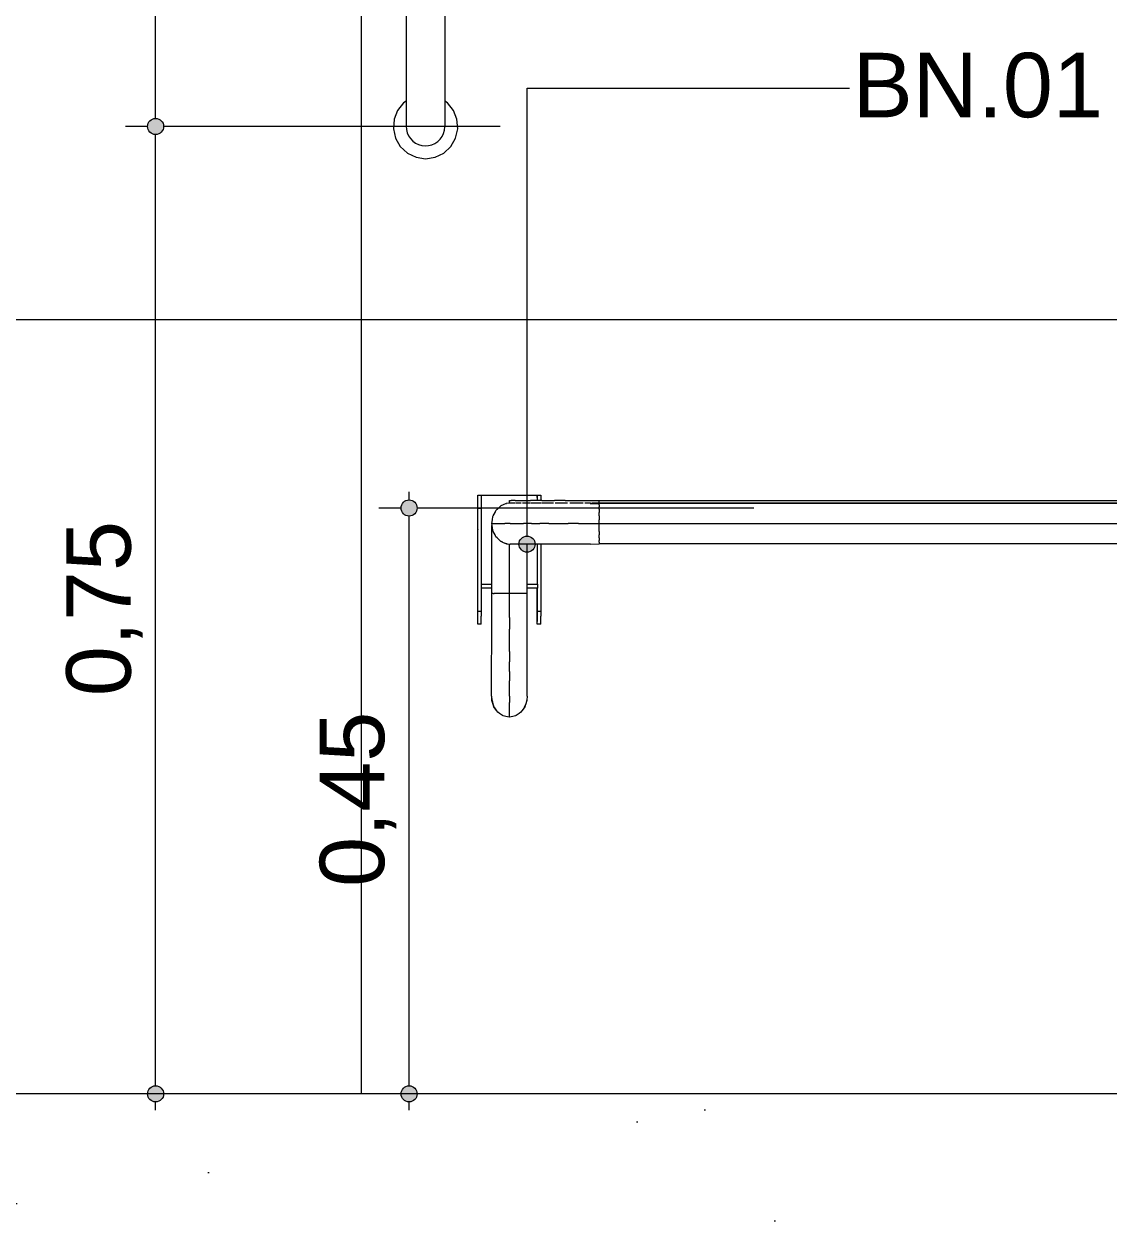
# Model space of a CAD drawing. Header units: metres. Extents: x -1.4 to 64, y -2.2 to 1.7.
# Drawn here: x 55.697 to 56.538, y -2.152 to -1.213 of the extents above; entities that cross this region are included whole.
import ezdxf

# ---------------------------------------------------------------- set-up
doc = ezdxf.new("R2010")
doc.units = ezdxf.units.M
doc.header["$MEASUREMENT"] = 0
doc.layers.add('COTAS CORTE', color=7, linetype='Continuous')
doc.layers.add('NOTAS-LAYOUT.EXEC', color=7, linetype='Continuous')
for name, color, linetype, lineweight, true_color in [('COTAS CORTE_Caneta_No__25', 7, 'Continuous', 13, 0x982312), ('LAJES.EST_Caneta_No__254', 7, 'Continuous', 0, 0xd1c9ad), ('LAJES.EST_Caneta_No__97', 7, 'Continuous', 13, 0x6b6b6b), ('LOUCAS-METAIS.ARQ_Caneta_No__96', 7, 'Continuous', 0, 0xb6b6b6), ('PAREDE CONSTRUIR_Caneta_No__97', 7, 'Continuous', 13, 0x6b6b6b)]:
    doc.layers.add(name, color=color, linetype=linetype, lineweight=lineweight, true_color=true_color)
doc.layers.add('NOTAS-LAYOUT.EXEC_Caneta_No__241', color=7, linetype='Continuous', lineweight=13)
doc.layers.add('NOTAS-LAYOUT.EXEC_Caneta_No__5', color=7, linetype='Continuous', lineweight=20)
doc.styles.add('GENERATED_STYLE_1', font='arial.ttf')
doc.dimstyles.new('GENERATED_STYLE__1', dxfattribs={"dimtxt": 0.05, "dimasz": 0.02375, "dimexe": 0.18, "dimexo": 0.267183, "dimgap": 0, "dimtad": 1, "dimzin": 0, "dimdsep": 46, "dimtxsty": 'GENERATED_STYLE_1', "dimblk": 'ARROWHEAD_11', "dimblk1": 'ARROWHEAD_11', "dimblk2": 'ARROWHEAD_11', "dimcen": 0.09, "dimclrd": 256, "dimclre": 256, "dimclrt": 256, "dimadec": 0, "dimazin": 0, "dimtfac": 1, "dimtdec": 4, "dimtmove": 0, "dimatfit": 3, "dimfxl": 0, "dimtolj": 1, "dimtzin": 0, "dimarcsym": 0})

# ---------------------------------------------------------------- blocks, each defined once
blk = doc.blocks.new('*D165', base_point=(89.65753, -2.04186))
at = {"layer": 'COTAS CORTE_Caneta_No__25', "linetype": 'Continuous', "lineweight": 13, "true_color": 0x982312}
for points in [[(55.98884, -1.58765), (55.98932, -1.59004), (55.99067, -1.59207), (55.9927, -1.59343), (55.99509, -1.5939), (55.99748, -1.59343), (55.99951, -1.59207), (56.00087, -1.59004), (56.00134, -1.58765), (56.00087, -1.58526), (55.99951, -1.58323), (55.99748, -1.58188), (55.99509, -1.5814), (55.9927, -1.58188), (55.99067, -1.58323), (55.98932, -1.58526)], [(55.98884, -2.04186), (55.98932, -2.04425), (55.99067, -2.04627), (55.9927, -2.04763), (55.99509, -2.04811), (55.99748, -2.04763), (55.99951, -2.04627), (56.00087, -2.04425), (56.00134, -2.04186), (56.00087, -2.03946), (55.99951, -2.03744), (55.99748, -2.03608), (55.99509, -2.03561), (55.9927, -2.03608), (55.99067, -2.03744), (55.98932, -2.03946)]]:
    blk.add_hatch(color=24, dxfattribs=at).paths.add_polyline_path(points)
at = {"layer": 'COTAS CORTE_Caneta_No__25', "color": 24, "linetype": 'Continuous', "lineweight": 13, "true_color": 0x982312}
for p, q in [((55.99509, -1.5814), (55.99509, -1.57515)), ((55.98884, -1.58765), (55.97165, -1.58765)), ((55.99509, -2.03561), (55.99509, -1.5939)), ((56.26228, -1.58765), (56.00134, -1.58765)), ((55.98884, -2.04186), (55.72791, -2.04186)), ((56.01853, -2.04186), (56.00134, -2.04186)), ((55.99509, -2.05436), (55.99509, -2.04811))]:
    blk.add_line(p, q, dxfattribs=at)
for centre in [(55.99509, -1.58765), (55.99509, -2.04186)]:
    blk.add_circle(centre, 0.00625, dxfattribs=at)
at = {"layer": 'COTAS CORTE_Caneta_No__25', "color": 24, "lineweight": 13, "true_color": 0x982312, "insert": (55.98509, -1.88148), "char_height": 0.05, "attachment_point": 7, "rotation": 90, "style": 'GENERATED_STYLE_1'}
blk.add_mtext('\\A1;{\\pql;\\fArial|b0|i0|c0|p0;\\W1.000000;0,45}', dxfattribs=at)
blk = doc.blocks.new('ARROWHEAD_11')
at = {"color": 0, "linetype": 'Continuous', "lineweight": 0}
blk.add_line((0, 0), (-1, 0), dxfattribs=at)
at = {"color": 0, "linetype": 'Continuous', "lineweight": 0, "const_width": 0.25, "flags": 128}
blk.add_lwpolyline([(-0.125, 0, 1), (0.125, 0, 1)], format="xyb", close=True, dxfattribs=at)
blk = doc.blocks.new('*D168', base_point=(89.65753, -2.04186))
at = {"layer": 'COTAS CORTE_Caneta_No__25', "linetype": 'Continuous', "lineweight": 13, "true_color": 0x982312}
for points in [[(54.53844, 1.10814), (54.53892, 1.10575), (54.54027, 1.10373), (54.5423, 1.10237), (54.54469, 1.10189), (54.54709, 1.10237), (54.54911, 1.10373), (54.55047, 1.10575), (54.55094, 1.10814), (54.55047, 1.11054), (54.54911, 1.11256), (54.54709, 1.11392), (54.54469, 1.11439), (54.5423, 1.11392), (54.54027, 1.11256), (54.53892, 1.11054)], [(54.53844, -2.04186), (54.53892, -2.04425), (54.54027, -2.04627), (54.5423, -2.04763), (54.54469, -2.04811), (54.54709, -2.04763), (54.54911, -2.04627), (54.55047, -2.04425), (54.55094, -2.04186), (54.55047, -2.03946), (54.54911, -2.03744), (54.54709, -2.03608), (54.54469, -2.03561), (54.5423, -2.03608), (54.54027, -2.03744), (54.53892, -2.03946)]]:
    blk.add_hatch(color=24, dxfattribs=at).paths.add_polyline_path(points)
at = {"layer": 'COTAS CORTE_Caneta_No__25', "color": 24, "linetype": 'Continuous', "lineweight": 13, "true_color": 0x982312}
for p, q in [((54.53844, 1.10814), (54.52126, 1.10814)), ((54.54469, -2.03561), (54.54469, 1.10189)), ((54.81188, 1.10814), (54.55094, 1.10814)), ((54.53844, -2.04186), (54.52126, -2.04186)), ((54.81188, -2.04186), (54.55094, -2.04186)), ((54.54469, -2.05436), (54.54469, -2.04811))]:
    blk.add_line(p, q, dxfattribs=at)
for centre in [(54.54469, 1.10814), (54.54469, -2.04186)]:
    blk.add_circle(centre, 0.00625, dxfattribs=at)
at = {"layer": 'COTAS CORTE_Caneta_No__25', "color": 24, "lineweight": 13, "true_color": 0x982312, "char_height": 0.05, "attachment_point": 7, "rotation": 90, "style": 'GENERATED_STYLE_1'}
for s, insert in [('\\A1;{\\pql;\\fArial|b0|i0|c0|p0;\\W1.000000;0,01}', (54.53469, 0.96843)), ('\\A1;{\\pql;\\fArial|b0|i0|c0|p0;\\W1.000000;3,15}', (54.53469, -0.60032))]:
    blk.add_mtext(s, dxfattribs=dict(at, insert=insert))
blk = doc.blocks.new('*D171', base_point=(89.65753, -2.04186))
at = {"layer": 'COTAS CORTE_Caneta_No__25', "linetype": 'Continuous', "lineweight": 13, "true_color": 0x982312}
for points in [[(55.79227, -1.29186), (55.79274, -1.29425), (55.7941, -1.29627), (55.79612, -1.29763), (55.79852, -1.29811), (55.80091, -1.29763), (55.80294, -1.29627), (55.80429, -1.29425), (55.80477, -1.29186), (55.80429, -1.28946), (55.80294, -1.28744), (55.80091, -1.28608), (55.79852, -1.28561), (55.79612, -1.28608), (55.7941, -1.28744), (55.79274, -1.28946)], [(55.79227, -2.04186), (55.79274, -2.04425), (55.7941, -2.04627), (55.79612, -2.04763), (55.79852, -2.04811), (55.80091, -2.04763), (55.80294, -2.04627), (55.80429, -2.04425), (55.80477, -2.04186), (55.80429, -2.03946), (55.80294, -2.03744), (55.80091, -2.03608), (55.79852, -2.03561), (55.79612, -2.03608), (55.7941, -2.03744), (55.79274, -2.03946)]]:
    blk.add_hatch(color=24, dxfattribs=at).paths.add_polyline_path(points)
at = {"layer": 'COTAS CORTE_Caneta_No__25', "color": 24, "linetype": 'Continuous', "lineweight": 13, "true_color": 0x982312}
for p, q in [((55.79227, -1.29186), (55.77508, -1.29186)), ((56.0657, -1.29186), (55.80477, -1.29186)), ((55.79852, -2.03561), (55.79852, -1.29811)), ((55.79227, -2.04186), (55.77508, -2.04186)), ((56.0657, -2.04186), (55.80477, -2.04186)), ((55.79852, -2.05436), (55.79852, -2.04811))]:
    blk.add_line(p, q, dxfattribs=at)
for centre in [(55.79852, -1.29186), (55.79852, -2.04186)]:
    blk.add_circle(centre, 0.00625, dxfattribs=at)
at = {"layer": 'COTAS CORTE_Caneta_No__25', "color": 24, "lineweight": 13, "true_color": 0x982312, "insert": (55.78852, -1.73359), "char_height": 0.05, "attachment_point": 7, "rotation": 90, "style": 'GENERATED_STYLE_1'}
blk.add_mtext('\\A1;{\\pql;\\fArial|b0|i0|c0|p0;\\W1.000000;0,75}', dxfattribs=at)
blk = doc.blocks.new('*D172', base_point=(89.65753, -2.04186))
at = {"layer": 'COTAS CORTE_Caneta_No__25', "linetype": 'Continuous', "lineweight": 13, "true_color": 0x982312}
for points in [[(55.79227, -0.59186), (55.79274, -0.59425), (55.7941, -0.59627), (55.79612, -0.59763), (55.79852, -0.59811), (55.80091, -0.59763), (55.80294, -0.59627), (55.80429, -0.59425), (55.80477, -0.59186), (55.80429, -0.58946), (55.80294, -0.58744), (55.80091, -0.58608), (55.79852, -0.58561), (55.79612, -0.58608), (55.7941, -0.58744), (55.79274, -0.58946)], [(55.79227, -1.29186), (55.79274, -1.29425), (55.7941, -1.29627), (55.79612, -1.29763), (55.79852, -1.29811), (55.80091, -1.29763), (55.80294, -1.29627), (55.80429, -1.29425), (55.80477, -1.29186), (55.80429, -1.28946), (55.80294, -1.28744), (55.80091, -1.28608), (55.79852, -1.28561), (55.79612, -1.28608), (55.7941, -1.28744), (55.79274, -1.28946)]]:
    blk.add_hatch(color=24, dxfattribs=at).paths.add_polyline_path(points)
at = {"layer": 'COTAS CORTE_Caneta_No__25', "color": 24, "linetype": 'Continuous', "lineweight": 13, "true_color": 0x982312}
for p, q in [((55.79852, -0.58561), (55.79852, -0.57936)), ((55.79227, -0.59186), (55.77508, -0.59186)), ((55.79852, -1.28561), (55.79852, -0.59811)), ((56.0657, -0.59186), (55.80477, -0.59186)), ((55.79227, -1.29186), (55.77508, -1.29186)), ((56.0657, -1.29186), (55.80477, -1.29186))]:
    blk.add_line(p, q, dxfattribs=at)
for centre in [(55.79852, -0.59186), (55.79852, -1.29186)]:
    blk.add_circle(centre, 0.00625, dxfattribs=at)
at = {"layer": 'COTAS CORTE_Caneta_No__25', "color": 24, "lineweight": 13, "true_color": 0x982312, "insert": (55.78852, -1.00859), "char_height": 0.05, "attachment_point": 7, "rotation": 90, "style": 'GENERATED_STYLE_1'}
blk.add_mtext('\\A1;{\\pql;\\fArial|b0|i0|c0|p0;\\W1.000000;0,70}', dxfattribs=at)
blk = doc.blocks.new('Label_19_18', base_point=(56.08654, -1.61566))
at = {"layer": 'NOTAS-LAYOUT.EXEC', "linetype": 'Continuous', "lineweight": 0, "true_color": 0x000000}
blk.add_hatch(color=18, dxfattribs=at).paths.add_polyline_path([(56.08029, -1.61566), (56.08076, -1.61805), (56.08212, -1.62007), (56.08415, -1.62143), (56.08654, -1.62191), (56.08893, -1.62143), (56.09096, -1.62007), (56.09231, -1.61805), (56.09279, -1.61566), (56.09231, -1.61326), (56.09096, -1.61124), (56.08893, -1.60988), (56.08654, -1.60941), (56.08415, -1.60988), (56.08212, -1.61124), (56.08076, -1.61326)])
at = {"layer": 'NOTAS-LAYOUT.EXEC_Caneta_No__241', "color": 7, "linetype": 'Continuous', "lineweight": 13}
for p, q in [((56.08654, -1.60941), (56.08654, -1.2621)), ((56.08654, -1.2621), (56.33654, -1.2621))]:
    blk.add_line(p, q, dxfattribs=at)
at = {"layer": 'NOTAS-LAYOUT.EXEC_Caneta_No__5', "color": 7, "linetype": 'Continuous', "lineweight": 20}
blk.add_circle((56.08654, -1.61566), 0.00625, dxfattribs=at)
at = {"layer": 'NOTAS-LAYOUT.EXEC_Caneta_No__241', "color": 7, "lineweight": 13, "insert": (56.33904, -1.23475), "char_height": 0.05, "attachment_point": 1, "style": 'GENERATED_STYLE_1'}
blk.add_mtext('\\A1;{\\pql;\\pt0,241;\\fArial|b0|i0|c0|p0;\\W1.000000;BN.01\\fArial|b0|i0|c0|p0;\\W1.000000;\\A1{\\H.66x;\\S^  ;}\\fArial|b0|i0|c0|p0;\\W1.000000;\\fArial|b0|i0|c0|p0;\\W1.000000;\\A1{\\H.66x;\\S^  ;}\\fArial|b0|i0|c0|p0;\\W1.000000;\\fArial|b0|i0|c0|p0;\\W1.000000;\\fArial|b0|i0|c0|p0;\\W1.000000;\\fArial|b0|i0|c0|p0;\\W1.000000;\\fArial|b0|i0|c0|p0;\\W1.000000;\\fArial|b0|i0|c0|p0;\\W1.000000;\\fArial|b0|i0|c0|p0;\\W1.000000;\\A1{\\H.66x;\\S^  ;}\\fArial|b0|i0|c0|p0;\\W1.000000;\\fArial|b0|i0|c0|p0;\\W1.000000;\\A1{\\H.66x;\\S^  ;}\\fArial|b0|i0|c0|p0;\\W1.000000;\\fArial|b0|i0|c0|p0;\\W1.000000;\\fArial|b0|i0|c0|p0;\\W1.000000;\\fArial|b0|i0|c0|p0;\\W1.000000;\\fArial|b0|i0|c0|p0;\\W1.000000;\\fArial|b0|i0|c0|p0;\\W1.000000;\\fArial|b0|i0|c0|p0;\\W1.000000;\\A1{\\H.66x;\\S^  ;}\\fArial|b0|i0|c0|p0;\\W1.000000;\\fArial|b0|i0|c0|p0;\\W1.000000;\\A1{\\H.66x;\\S^  ;}\\fArial|b0|i0|c0|p0;\\W1.000000;\\fArial|b0|i0|c0|p0;\\W1.000000;\\fArial|b0|i0|c0|p0;\\W1.000000;\\fArial|b0|i0|c0|p0;\\W1.000000;\\fArial|b0|i0|c0|p0;\\W1.000000;\\fArial|b0|i0|c0|p0;\\W1.000000;\\fArial|b0|i0|c0|p0;\\W1.000000;\\A1{\\H.66x;\\S^  ;}\\fArial|b0|i0|c0|p0;\\W1.000000;\\fArial|b0|i0|c0|p0;\\W1.000000;\\A1{\\H.66x;\\S^  ;}\\fArial|b0|i0|c0|p0;\\W1.000000;\\fArial|b0|i0|c0|p0;\\W1.000000;\\fArial|b0|i0|c0|p0;\\W1.000000;\\fArial|b0|i0|c0|p0;\\W1.000000;\\fArial|b0|i0|c0|p0;\\W1.000000;\\fArial|b0|i0|c0|p0;\\W1.000000;\\fArial|b0|i0|c0|p0;\\W1.000000;\\A1{\\H.66x;\\S^  ;}\\fArial|b0|i0|c0|p0;\\W1.000000;\\fArial|b0|i0|c0|p0;\\W1.000000;\\A1{\\H.66x;\\S^  ;}\\fArial|b0|i0|c0|p0;\\W1.000000;\\fArial|b0|i0|c0|p0;\\W1.000000;\\fArial|b0|i0|c0|p0;\\W1.000000;\\fArial|b0|i0|c0|p0;\\W1.000000;\\fArial|b0|i0|c0|p0;\\W1.000000;\\fArial|b0|i0|c0|p0;\\W1.000000;\\fArial|b0|i0|c0|p0;\\W1.000000;\\A1{\\H.66x;\\S^  ;}\\fArial|b0|i0|c0|p0;\\W1.000000;}', dxfattribs=at)

msp = doc.modelspace()

# ---------------------------------------------------------------- hatches: boundary and pattern name
at = {"layer": 'LAJES.EST_Caneta_No__254', "linetype": 'Continuous', "lineweight": 0, "true_color": 0xd1c9ad}
h = msp.add_hatch(dxfattribs=at)
h.set_pattern_fill('Haie_OD_0012', color=9, style=0, pattern_type=2)
h.set_pattern_definition([(45, (89.65753, -1.54186), (-0.159099, 0.159099), [0, -0.15, 0, -0.225]), (110, (90.15753, -1.54186), (0.2114308, 0.0769545), [0, -0.11, 0, -0.19])])
h.paths.add_polyline_path([(54.75783, -2.04186), (54.75783, -2.05186), (56.85783, -2.05186), (56.85783, -2.04186)])
at = {"layer": 'LAJES.EST_Caneta_No__97', "linetype": 'Continuous', "lineweight": 13, "true_color": 0x6b6b6b}
h = msp.add_hatch(dxfattribs=at)
h.set_pattern_fill('AR_CONC_0012', color=251, style=0, pattern_type=2)
h.set_pattern_definition([(50, (89.65753, -2.04186), (-0.546554, 0.047817), [0.05715, -0.62865]), (355, (89.6575, -2.04186), (-0.10573, 0.5731705), [0.04572, -0.502922]), (100.4514, (89.70307, -2.04584), (0.440824, 0.525353), [0.04857, -0.534271]), (46.1842, (89.6575, -1.88946), (-0.813237, 0.126127), [0.085725, -0.942975]), (96.6356, (89.7253, -1.9), (0.712212, 0.742278), [0.072855, -0.801407]), (351.1842, (89.6575, -1.88946), (0.712212, 0.742278), [0.06858, -0.75438]), (21, (89.73373, -1.92756), (-0.454843, 0.3067956), [0.05715, -0.62865]), (326, (89.7337, -1.92756), (0.185406, 0.552564), [0.04572, -0.50292]), (71.4514, (89.77163, -1.9531), (0.640249, 0.245768), [0.04857, -0.53427]), (37.5, (89.65753, -2.04186), (0.0092658, 0.2536651), [0, -0.496824, 0, -0.51054, 0, -0.504825]), (7.5, (89.65753, -2.04186), (0.200459, 0.3005417), [0, -0.291084, 0, -0.485394, 0, -0.192405]), (327.5, (89.4876, -2.04186), (-0.4067718, 0.0171862), [0, -0.1905, 0, -0.59436, 0, -0.78867]), (317.5, (89.4114, -2.04186), (0.4443875, 0.0762795), [0, -0.24765, 0, -0.394716, 0, -0.56007])])
h.paths.add_polyline_path([(54.75783, -2.15186), (56.85783, -2.15186), (56.85783, -2.05186), (54.75783, -2.05186)])
at = {"layer": 'PAREDE CONSTRUIR_Caneta_No__97', "linetype": 'Continuous', "lineweight": 13, "true_color": 0x6b6b6b}
h = msp.add_hatch(dxfattribs=at)
h.set_pattern_fill('Ceramica_60_x_60_0012', color=251, style=0, pattern_type=2)
h.set_pattern_definition([(0, (54.75783, -2.04186), (0, 0.6), []), (90, (54.75783, -2.04186), (-0.6, 0), [])])
h.paths.add_polyline_path([(54.75783, -2.04186), (56.85783, -2.04186), (56.85783, -1.31679), (56.85283, -1.31679), (56.85283, -1.31513), (56.85283, -1.3114), (56.85283, -1.30685), (56.78759, -1.30685), (56.78499, -1.30658), (56.78248, -1.30586), (56.78013, -1.30471), (56.77802, -1.30318), (56.7762, -1.3013), (56.77474, -1.29913), (56.77367, -1.29674), (56.77304, -1.2942), (56.77286, -1.29159), (56.77313, -1.28899), (56.77385, -1.28648), (56.775, -1.28413), (56.77654, -1.28201), (56.77842, -1.2802), (56.78058, -1.27874), (56.78297, -1.27767), (56.78551, -1.27704), (56.78812, -1.27686), (56.85283, -1.27686), (56.85283, -1.27231), (56.85283, -1.26858), (56.85283, -1.26693), (56.85783, -1.26693), (56.85783, -0.97586), (56.83183, -0.97586), (56.83183, -0.95744), (56.81783, -0.95744), (56.81783, -0.95586), (56.80983, -0.95586), (56.80983, -0.97586), (56.79583, -0.97586), (56.79583, -0.98086), (56.79433, -0.98086), (56.79433, -1.18686), (56.79346, -1.19011), (56.79108, -1.1925), (56.78783, -1.19337), (56.78458, -1.1925), (56.7822, -1.19011), (56.78133, -1.18686), (56.78133, -0.98086), (56.77983, -0.98086), (56.77983, -0.97586), (56.76983, -0.97586), (56.76983, -0.97486), (56.75483, -0.97486), (56.75483, -0.97336), (56.75283, -0.97336), (56.75283, -0.97456), (56.72983, -0.97456), (56.72983, -1.0317), (56.71283, -1.0317), (56.71283, -0.92577), (56.74609, -0.92577), (56.74625, -0.92636), (56.75483, -0.92636), (56.75483, -0.92486), (56.76983, -0.92486), (56.76983, -0.92386), (56.78083, -0.92386), (56.78083, -0.91786), (56.77883, -0.91786), (56.77883, -0.89986), (56.78374, -0.89986), (56.78483, -0.87974), (56.78483, -0.38444), (56.78024, -0.37986), (56.77783, -0.37086), (56.78024, -0.36186), (56.78162, -0.36048), (56.77968, -0.35632), (56.77741, -0.35738), (56.73463, -0.27167), (56.71566, -0.23937), (56.71557, -0.23923), (56.71431, -0.24011), (56.71144, -0.23602), (56.70898, -0.23774), (56.65736, -0.16402), (56.65982, -0.1623), (56.65695, -0.1582), (56.67907, -0.14271), (56.67921, -0.14274), (56.69545, -0.15565), (56.72987, -0.2048), (56.73645, -0.22449), (56.73642, -0.22463), (56.73554, -0.22525), (56.73677, -0.22742), (56.75536, -0.26147), (56.78483, -0.32226), (56.78483, 0.07614), (56.40583, 0.07614), (56.40583, 0.07514), (56.44483, 0.07514), (56.44483, 0.07214), (56.51483, 0.07214), (56.51483, 0.06014), (56.50483, 0.06014), (56.50483, 0.05814), (56.28483, 0.05814), (56.28483, 0.06014), (56.27483, 0.06014), (56.27483, 0.07214), (56.34483, 0.07214), (56.34483, 0.07514), (56.38383, 0.07514), (56.38383, 0.07614), (56.37283, 0.07614), (56.37283, 0.10014), (56.84983, 0.10014), (56.84983, 0.11814), (56.84783, 0.11814), (56.84783, 0.99814), (56.85783, 0.99814), (56.85783, 1.10814), (54.75783, 1.10814), (54.75783, -0.71713), (54.76283, -0.71713), (54.76283, -0.72686), (54.76868, -0.72686), (54.78454, -0.72865), (54.80041, -0.7342), (54.81465, -0.74315), (54.82654, -0.75504), (54.83549, -0.76927), (54.84104, -0.78515), (54.84283, -0.80101), (54.84283, -1.0827), (54.84104, -1.09856), (54.83549, -1.11444), (54.82654, -1.12867), (54.81465, -1.14056), (54.80041, -1.14951), (54.78454, -1.15507), (54.76868, -1.15685), (54.76283, -1.15685), (54.76283, -1.16686), (54.75783, -1.16686)])
h.paths.add_polyline_path([(54.82769, -1.29185), (54.82768, -1.28888), (54.82874, -1.28263), (54.83088, -1.27667), (54.83401, -1.27117), (54.83806, -1.26629), (54.84289, -1.2622), (54.84562, -1.2606), (54.84709, -1.25974), (54.84968, -1.25754), (54.85184, -1.25493), (54.85325, -1.25239), (54.85712, -1.2445), (54.85728, -1.24376), (54.85761, -1.24196), (54.85769, -1.24188), (54.85769, -1.24184), (55.03767, -1.24184), (55.03767, -1.12186), (55.07767, -1.12186), (55.07767, -1.24184), (55.25769, -1.24184), (55.2577, -1.24188), (55.25777, -1.24196), (55.25811, -1.24376), (55.25827, -1.2445), (55.26214, -1.25239), (55.26355, -1.25493), (55.26571, -1.25754), (55.2683, -1.25974), (55.26977, -1.2606), (55.2725, -1.2622), (55.27733, -1.26629), (55.28138, -1.27117), (55.28451, -1.27667), (55.28665, -1.28263), (55.28771, -1.28888), (55.2877, -1.29185), (55.28767, -1.29186), (55.27772, -1.29186), (55.27772, -1.29843), (55.27543, -1.31138), (55.27093, -1.32375), (55.26435, -1.33514), (55.25589, -1.34522), (55.24581, -1.35368), (55.24105, -1.35642), (55.22753, -1.36449), (55.19809, -1.37569), (55.16715, -1.38161), (55.1488, -1.38186), (55.07869, -1.38186), (55.07869, -1.40186), (55.03669, -1.40186), (55.03669, -1.38186), (54.96659, -1.38186), (54.94824, -1.38161), (54.9173, -1.37569), (54.88786, -1.36449), (54.87434, -1.35642), (54.86958, -1.35368), (54.8595, -1.34522), (54.85104, -1.33514), (54.84446, -1.32375), (54.83996, -1.31138), (54.83767, -1.29843), (54.83767, -1.29186), (54.82772, -1.29185)], flags=0)
h.paths.add_polyline_path([(55.3329, -0.74372), (55.33346, -0.73629), (55.33618, -0.72936), (55.34083, -0.72353), (55.34699, -0.71933), (55.35411, -0.71713), (55.36156, -0.71713), (55.36868, -0.71933), (55.37484, -0.72353), (55.37948, -0.72936), (55.38221, -0.73629), (55.38276, -0.74372), (55.3811, -0.75099), (55.37738, -0.75744), (55.37283, -0.76166), (55.37283, -1.12216), (55.37484, -1.12353), (55.37948, -1.12936), (55.38221, -1.13629), (55.38276, -1.14372), (55.3811, -1.15099), (55.37738, -1.15744), (55.37192, -1.16251), (55.3652, -1.16574), (55.35783, -1.16686), (55.35046, -1.16574), (55.34375, -1.16251), (55.33829, -1.15744), (55.33456, -1.15099), (55.3329, -1.14372), (55.33346, -1.13629), (55.33618, -1.12936), (55.34083, -1.12353), (55.34283, -1.12216), (55.34283, -0.76166), (55.33829, -0.75744), (55.33456, -0.75099)], flags=0)
h.paths.add_polyline_path([(55.98456, -1.30099), (55.9829, -1.29372), (55.98346, -1.28629), (55.98618, -1.27936), (55.99083, -1.27353), (55.99283, -1.27216), (55.99283, -0.61166), (55.98829, -0.60744), (55.98456, -0.60099), (55.9829, -0.59372), (55.98346, -0.58629), (55.98618, -0.57936), (55.99083, -0.57353), (55.99699, -0.56933), (56.00411, -0.56713), (56.01156, -0.56713), (56.01868, -0.56933), (56.02484, -0.57353), (56.02948, -0.57936), (56.03221, -0.58629), (56.03276, -0.59372), (56.0311, -0.60099), (56.02738, -0.60744), (56.02283, -0.61166), (56.02283, -1.27216), (56.02484, -1.27353), (56.02948, -1.27936), (56.03221, -1.28629), (56.03276, -1.29372), (56.0311, -1.30099), (56.02738, -1.30744), (56.02192, -1.31251), (56.0152, -1.31574), (56.00783, -1.31686), (56.00046, -1.31574), (55.99375, -1.31251), (55.98829, -1.30744)], flags=0)
h.paths.add_polyline_path([(56.05109, -1.67776), (56.04845, -1.67776), (56.04845, -1.57776), (56.09713, -1.57776), (56.09713, -1.57852), (56.09713, -1.58068), (56.09713, -1.58186), (56.69982, -1.58186), (56.69982, -1.57776), (56.74849, -1.57776), (56.74849, -1.57852), (56.7485, -1.58068), (56.7485, -1.58393), (56.7485, -1.58776), (56.7485, -1.66776), (56.7485, -1.67158), (56.7485, -1.67483), (56.74849, -1.67699), (56.74849, -1.67776), (56.74585, -1.67776), (56.74585, -1.64976), (56.7379, -1.64976), (56.7379, -1.65386), (56.73811, -1.6617), (56.73811, -1.66946), (56.73811, -1.68447), (56.7381, -1.6983), (56.7381, -1.70461), (56.73809, -1.71154), (56.73809, -1.7157), (56.73808, -1.72037), (56.73808, -1.72441), (56.73807, -1.72777), (56.73807, -1.73041), (56.73806, -1.73232), (56.73806, -1.73347), (56.73784, -1.73598), (56.73784, -1.73662), (56.73744, -1.73788), (56.73701, -1.73953), (56.73674, -1.74009), (56.7362, -1.74181), (56.73312, -1.74604), (56.72897, -1.7488), (56.72424, -1.74976), (56.72414, -1.74976), (56.71941, -1.7488), (56.71526, -1.74604), (56.71218, -1.74181), (56.71054, -1.73662), (56.71054, -1.73498), (56.71044, -1.73347), (56.71044, -1.73232), (56.71045, -1.73041), (56.71046, -1.72777), (56.71046, -1.72441), (56.71047, -1.72037), (56.71047, -1.7157), (56.71047, -1.71042), (56.71048, -1.70461), (56.71048, -1.6983), (56.71049, -1.68447), (56.71049, -1.66946), (56.71049, -1.6617), (56.7107, -1.65386), (56.7107, -1.64976), (56.70247, -1.64976), (56.70247, -1.67158), (56.70247, -1.67483), (56.70246, -1.67699), (56.70246, -1.67776), (56.69982, -1.67776), (56.69982, -1.61566), (56.6618, -1.61566), (56.65499, -1.61541), (56.14258, -1.61541), (56.13577, -1.61566), (56.09713, -1.61566), (56.09713, -1.66776), (56.09713, -1.67158), (56.09713, -1.67483), (56.09713, -1.67699), (56.09713, -1.67776), (56.09448, -1.67776), (56.09448, -1.64976), (56.08654, -1.64976), (56.08654, -1.65386), (56.08675, -1.6617), (56.08674, -1.66946), (56.08674, -1.68447), (56.08674, -1.6983), (56.08673, -1.70461), (56.08672, -1.7157), (56.08672, -1.72037), (56.08671, -1.72441), (56.08671, -1.72777), (56.0867, -1.73041), (56.0867, -1.73232), (56.08669, -1.73347), (56.08648, -1.73598), (56.08648, -1.73662), (56.08608, -1.73788), (56.08564, -1.73953), (56.08538, -1.74009), (56.08484, -1.74181), (56.08175, -1.74604), (56.0776, -1.7488), (56.07288, -1.74976), (56.07277, -1.74976), (56.06805, -1.7488), (56.0639, -1.74604), (56.06081, -1.74181), (56.05917, -1.73662), (56.05917, -1.73498), (56.05907, -1.73347), (56.05908, -1.73232), (56.05909, -1.73041), (56.05909, -1.72777), (56.0591, -1.72441), (56.0591, -1.72037), (56.05911, -1.7157), (56.05911, -1.71042), (56.05911, -1.70461), (56.05912, -1.6983), (56.05912, -1.68447), (56.05913, -1.66946), (56.05913, -1.6617), (56.05934, -1.65386), (56.05934, -1.64976), (56.0511, -1.64976), (56.0511, -1.66776), (56.0511, -1.67158), (56.0511, -1.67483), (56.0511, -1.67699)], flags=0)
h = msp.add_hatch(dxfattribs=at)
h.set_pattern_fill('Ceramica_60_x_60_0012', color=251, style=0, pattern_type=2)
h.set_pattern_definition([(0, (54.75783, -2.04186), (0, 0.6), []), (90, (54.75783, -2.04186), (-0.6, 0), [])])
h.paths.add_polyline_path([(56.66064, -1.5839), (56.13693, -1.5839), (56.14258, -1.5841), (56.65499, -1.5841)])

# ---------------------------------------------------------------- linework, layer by layer
at = {"layer": 'LOUCAS-METAIS.ARQ_Caneta_No__96', "color": 253, "linetype": 'Continuous', "lineweight": 0, "true_color": 0xb6b6b6}
for p, q in [((55.99283, -0.65187), (55.99283, -1.23184)), ((56.02283, -0.65184), (56.02283, -1.23187)), ((55.99283, -1.23184), (55.99283, -1.24515)), ((56.02283, -1.23187), (56.02283, -1.24527)), ((55.99283, -1.24515), (55.99283, -1.25777)), ((56.02283, -1.24527), (56.02283, -1.258)), ((55.99283, -1.25777), (55.99283, -1.2691)), ((56.02283, -1.258), (56.02283, -1.26943)), ((55.99083, -1.27353), (55.98618, -1.27936)), ((55.99283, -1.27216), (55.99083, -1.27353)), ((55.99283, -1.2691), (55.99283, -1.27856)), ((56.02283, -1.26943), (56.02283, -1.27897)), ((56.02484, -1.27353), (56.02283, -1.27216)), ((56.02948, -1.27936), (56.02484, -1.27353)), ((55.98346, -1.28629), (55.9829, -1.29372)), ((55.98618, -1.27936), (55.98346, -1.28629)), ((55.99283, -1.27856), (55.99283, -1.28568)), ((55.99283, -1.28568), (55.99283, -1.29009)), ((56.02283, -1.27897), (56.02283, -1.28615)), ((56.02283, -1.28615), (56.02283, -1.29061)), ((56.03221, -1.28629), (56.02948, -1.27936)), ((56.03276, -1.29372), (56.03221, -1.28629)), ((55.9829, -1.29372), (55.98456, -1.30099)), ((55.99283, -1.29009), (55.99283, -1.29159)), ((55.99283, -1.29159), (55.99302, -1.2942)), ((55.99302, -1.2942), (55.99365, -1.29674)), ((56.02184, -1.29723), (56.02256, -1.29472)), ((56.02256, -1.29472), (56.02283, -1.29212)), ((56.02283, -1.29061), (56.02283, -1.29212)), ((56.0311, -1.30099), (56.03276, -1.29372)), ((55.98456, -1.30099), (55.98829, -1.30744)), ((55.99365, -1.29674), (55.99471, -1.29913)), ((55.99471, -1.29913), (55.99618, -1.3013)), ((55.99618, -1.3013), (55.99799, -1.30318)), ((55.99799, -1.30318), (56.00011, -1.30471)), ((56.00011, -1.30471), (56.00246, -1.30586)), ((56.01272, -1.30604), (56.0151, -1.30497)), ((56.0151, -1.30497), (56.01727, -1.30351)), ((56.01727, -1.30351), (56.01915, -1.3017)), ((56.01915, -1.3017), (56.02069, -1.29958)), ((56.02069, -1.29958), (56.02184, -1.29723)), ((56.02738, -1.30744), (56.0311, -1.30099)), ((55.98829, -1.30744), (55.99375, -1.31251)), ((55.99375, -1.31251), (56.00046, -1.31574)), ((56.00246, -1.30586), (56.00497, -1.30658)), ((56.00497, -1.30658), (56.00757, -1.30685)), ((56.00757, -1.30685), (56.01018, -1.30667)), ((56.01018, -1.30667), (56.01272, -1.30604)), ((56.0152, -1.31574), (56.02192, -1.31251)), ((56.02192, -1.31251), (56.02738, -1.30744)), ((56.00046, -1.31574), (56.00783, -1.31686)), ((56.00783, -1.31686), (56.0152, -1.31574)), ((56.04845, -1.57776), (56.04849, -1.57776)), ((56.04845, -1.5922), (56.04845, -1.57776)), ((56.04849, -1.57852), (56.04849, -1.57776)), ((56.04849, -1.57776), (56.0511, -1.57776)), ((56.0511, -1.57776), (56.0511, -1.57852)), ((56.0511, -1.57776), (56.09449, -1.57776)), ((56.09449, -1.57776), (56.09449, -1.58186)), ((56.09449, -1.57776), (56.09452, -1.57776)), ((56.09452, -1.57776), (56.09713, -1.57776)), ((56.09452, -1.57852), (56.09452, -1.57776)), ((56.09713, -1.57776), (56.09713, -1.57852)), ((56.0485, -1.58068), (56.04849, -1.57852)), ((56.0485, -1.58393), (56.0485, -1.58068)), ((56.0485, -1.58776), (56.0485, -1.58393)), ((56.0511, -1.57852), (56.0511, -1.58068)), ((56.0511, -1.58068), (56.0511, -1.58393)), ((56.0511, -1.58393), (56.0511, -1.58776)), ((56.06338, -1.58865), (56.06545, -1.58665)), ((56.06545, -1.58665), (56.06614, -1.58599)), ((56.06812, -1.58507), (56.06614, -1.58599)), ((56.07036, -1.58421), (56.06812, -1.58507)), ((56.07036, -1.58421), (56.07064, -1.5841)), ((56.07064, -1.5841), (56.07038, -1.5841)), ((56.07338, -1.58386), (56.07064, -1.5841)), ((56.07282, -1.5839), (56.07282, -1.58186)), ((56.07304, -1.58186), (56.07282, -1.58186)), ((56.07282, -1.5839), (56.07292, -1.5839)), ((56.07304, -1.58389), (56.07304, -1.58186)), ((56.07304, -1.58186), (56.07364, -1.58186)), ((56.07402, -1.58386), (56.07338, -1.58386)), ((56.07364, -1.58186), (56.07411, -1.58186)), ((56.07725, -1.58186), (56.07411, -1.58186)), ((56.07439, -1.58386), (56.07424, -1.58386)), ((56.07605, -1.58386), (56.07439, -1.58386)), ((56.07699, -1.58386), (56.07605, -1.58386)), ((56.07725, -1.58186), (56.07853, -1.58186)), ((56.07835, -1.58386), (56.07763, -1.58386)), ((56.08127, -1.58386), (56.07835, -1.58386)), ((56.07853, -1.58186), (56.08142, -1.58186)), ((56.08208, -1.58386), (56.08127, -1.58386)), ((56.08142, -1.58186), (56.08238, -1.58186)), ((56.08238, -1.58186), (56.08499, -1.58186)), ((56.08478, -1.58386), (56.08298, -1.58386)), ((56.08885, -1.58386), (56.08478, -1.58386)), ((56.08499, -1.58186), (56.0889, -1.58186)), ((56.08918, -1.58386), (56.08885, -1.58386)), ((56.0889, -1.58186), (56.08934, -1.58186)), ((56.09791, -1.58186), (56.08934, -1.58186)), ((56.09343, -1.58386), (56.08981, -1.58386)), ((56.09743, -1.58386), (56.09343, -1.58386)), ((56.09453, -1.58068), (56.09452, -1.57852)), ((56.09453, -1.58186), (56.09453, -1.58068)), ((56.09713, -1.57852), (56.09713, -1.58068)), ((56.09713, -1.58068), (56.09713, -1.58186)), ((56.09791, -1.58186), (56.09853, -1.58186)), ((56.09849, -1.58386), (56.09812, -1.58386)), ((56.10397, -1.58386), (56.09849, -1.58386)), ((56.09853, -1.58186), (56.10411, -1.58186)), ((56.10697, -1.58386), (56.10397, -1.58386)), ((56.10411, -1.58186), (56.10783, -1.58186)), ((56.11607, -1.58186), (56.10783, -1.58186)), ((56.10982, -1.58386), (56.10848, -1.58386)), ((56.11599, -1.58386), (56.10982, -1.58386)), ((56.118, -1.58386), (56.11599, -1.58386)), ((56.11607, -1.58186), (56.11881, -1.58186)), ((56.11881, -1.58186), (56.12247, -1.58186)), ((56.12241, -1.58386), (56.11979, -1.58386)), ((56.12902, -1.58386), (56.12241, -1.58386)), ((56.12247, -1.58186), (56.12905, -1.58186)), ((56.13003, -1.58386), (56.12902, -1.58386)), ((56.12905, -1.58186), (56.13051, -1.58186)), ((56.13051, -1.58186), (56.13579, -1.58186)), ((56.13577, -1.58386), (56.13148, -1.58386)), ((56.13551, -1.58416), (56.14258, -1.5841)), ((56.14258, -1.5841), (56.13577, -1.58386)), ((56.13579, -1.58186), (56.14258, -1.58186)), ((56.14258, -1.5839), (56.13693, -1.5839)), ((56.14258, -1.5839), (56.14258, -1.58186)), ((56.14258, -1.58186), (56.65499, -1.58186)), ((56.65499, -1.5839), (56.14258, -1.5839)), ((56.14258, -1.5841), (56.14258, -1.58421)), ((56.65499, -1.5841), (56.14258, -1.5841)), ((56.14258, -1.58528), (56.14258, -1.58421)), ((56.14258, -1.58528), (56.14259, -1.58599)), ((56.14259, -1.58599), (56.14259, -1.58665)), ((56.14259, -1.58865), (56.14259, -1.58665)), ((56.04845, -1.67776), (56.04845, -1.5962)), ((56.04849, -1.5922), (56.04846, -1.5922)), ((56.04846, -1.59278), (56.04846, -1.5922)), ((56.04846, -1.5942), (56.04846, -1.59278)), ((56.04846, -1.59561), (56.04846, -1.5942)), ((56.04846, -1.5962), (56.04846, -1.59561)), ((56.04846, -1.5962), (56.04849, -1.5962)), ((56.04849, -1.59327), (56.04849, -1.5922)), ((56.04849, -1.5962), (56.04849, -1.59327)), ((56.0485, -1.6002), (56.04849, -1.5962)), ((56.0485, -1.66776), (56.0485, -1.58776)), ((56.0485, -1.58776), (56.0511, -1.58776)), ((56.0511, -1.58776), (56.0511, -1.64676)), ((56.05923, -1.59976), (56.0597, -1.5967)), ((56.0597, -1.5967), (56.06007, -1.59432)), ((56.06007, -1.59432), (56.06037, -1.59372)), ((56.06037, -1.59372), (56.06172, -1.59103)), ((56.06172, -1.59103), (56.06246, -1.58953)), ((56.06246, -1.58953), (56.06338, -1.58865)), ((56.14259, -1.58865), (56.14259, -1.58953)), ((56.14259, -1.58953), (56.14259, -1.59103)), ((56.14259, -1.59372), (56.14259, -1.59103)), ((56.14259, -1.59372), (56.14259, -1.59432)), ((56.14259, -1.59432), (56.14259, -1.5967)), ((56.14259, -1.59976), (56.14259, -1.5967)), ((56.04848, -1.60566), (56.04848, -1.60558)), ((56.04849, -1.6042), (56.0485, -1.6002)), ((56.04849, -1.6042), (56.04849, -1.60458)), ((56.04849, -1.60712), (56.04849, -1.6042)), ((56.05896, -1.59976), (56.05923, -1.59976)), ((56.0597, -1.60281), (56.05923, -1.59976)), ((56.05923, -1.59976), (56.05988, -1.59976)), ((56.05934, -1.65386), (56.05934, -1.60113)), ((56.06007, -1.60519), (56.0597, -1.60281)), ((56.05988, -1.59976), (56.06027, -1.59976)), ((56.06037, -1.60579), (56.06007, -1.60519)), ((56.06027, -1.59976), (56.06104, -1.59976)), ((56.06172, -1.60848), (56.06037, -1.60579)), ((56.06104, -1.59976), (56.06295, -1.59976)), ((56.06295, -1.59976), (56.06333, -1.59976)), ((56.06333, -1.59976), (56.06584, -1.59976)), ((56.06584, -1.59976), (56.06834, -1.59976)), ((56.06834, -1.59976), (56.0692, -1.59976)), ((56.07347, -1.59976), (56.0692, -1.59976)), ((56.07347, -1.59976), (56.07518, -1.59976)), ((56.07518, -1.59976), (56.07837, -1.59976)), ((56.07837, -1.59976), (56.08368, -1.59976)), ((56.08989, -1.59976), (56.08368, -1.59976)), ((56.08989, -1.59976), (56.09362, -1.59976)), ((56.09362, -1.59976), (56.09641, -1.59976)), ((56.10338, -1.59976), (56.09641, -1.59976)), ((56.10338, -1.59976), (56.10477, -1.59976)), ((56.10477, -1.59976), (56.11081, -1.59976)), ((56.11081, -1.59976), (56.11685, -1.59976)), ((56.11685, -1.59976), (56.11844, -1.59976)), ((56.12638, -1.59976), (56.11844, -1.59976)), ((56.12638, -1.59976), (56.12956, -1.59976)), ((56.12956, -1.59976), (56.13445, -1.59976)), ((56.13445, -1.59976), (56.14259, -1.59976)), ((56.14259, -1.60281), (56.14259, -1.59976)), ((56.14259, -1.59976), (56.655, -1.59976)), ((56.14259, -1.60519), (56.14259, -1.60281)), ((56.14259, -1.60579), (56.14259, -1.60519)), ((56.14259, -1.60579), (56.14259, -1.60848)), ((56.04849, -1.6082), (56.04849, -1.60712)), ((56.06246, -1.60998), (56.06172, -1.60848)), ((56.06338, -1.61086), (56.06246, -1.60998)), ((56.06545, -1.61286), (56.06338, -1.61086)), ((56.06614, -1.61353), (56.06545, -1.61286)), ((56.06575, -1.61298), (56.06812, -1.61444)), ((56.06769, -1.61417), (56.06614, -1.61353)), ((56.06812, -1.61444), (56.0707, -1.61535)), ((56.07036, -1.6153), (56.06941, -1.6149)), ((56.07064, -1.61541), (56.07036, -1.6153)), ((56.07064, -1.61541), (56.07055, -1.61541)), ((56.07126, -1.61541), (56.07064, -1.61541)), ((56.0707, -1.61535), (56.07338, -1.61566)), ((56.13577, -1.61566), (56.14258, -1.61541)), ((56.14258, -1.61423), (56.14259, -1.61353)), ((56.14258, -1.61423), (56.14258, -1.6153)), ((56.14258, -1.6153), (56.14258, -1.61541)), ((56.65499, -1.61541), (56.14258, -1.61541)), ((56.14259, -1.60998), (56.14259, -1.60848)), ((56.14259, -1.61086), (56.14259, -1.60998)), ((56.14259, -1.61086), (56.14259, -1.61286)), ((56.14259, -1.61353), (56.14259, -1.61286)), ((56.07295, -1.65386), (56.07295, -1.61561)), ((56.07439, -1.61566), (56.07338, -1.61566)), ((56.07605, -1.61566), (56.07439, -1.61566)), ((56.07835, -1.61566), (56.07605, -1.61566)), ((56.08127, -1.61566), (56.07835, -1.61566)), ((56.08478, -1.61566), (56.08127, -1.61566)), ((56.08885, -1.61566), (56.08478, -1.61566)), ((56.08654, -1.65386), (56.08654, -1.61566)), ((56.09343, -1.61566), (56.08885, -1.61566)), ((56.09849, -1.61566), (56.09343, -1.61566)), ((56.09449, -1.61566), (56.09449, -1.64676)), ((56.09453, -1.64676), (56.09453, -1.61566)), ((56.09713, -1.61566), (56.09713, -1.66776)), ((56.10397, -1.61566), (56.09849, -1.61566)), ((56.10982, -1.61566), (56.10397, -1.61566)), ((56.11599, -1.61566), (56.10982, -1.61566)), ((56.12241, -1.61566), (56.11599, -1.61566)), ((56.12902, -1.61566), (56.12241, -1.61566)), ((56.13577, -1.61566), (56.12902, -1.61566)), ((56.0511, -1.64676), (56.0511, -1.64976)), ((56.0511, -1.64676), (56.05934, -1.64676)), ((56.0511, -1.64976), (56.0511, -1.66776)), ((56.05934, -1.64976), (56.0511, -1.64976)), ((56.08654, -1.64676), (56.09453, -1.64676)), ((56.09453, -1.64976), (56.08654, -1.64976)), ((56.09448, -1.67776), (56.09448, -1.64976)), ((56.09453, -1.64676), (56.09453, -1.64976)), ((56.09453, -1.66776), (56.09453, -1.64976)), ((56.05913, -1.6617), (56.05934, -1.65386)), ((56.05913, -1.66946), (56.05913, -1.6617)), ((56.05944, -1.65386), (56.05934, -1.65386)), ((56.06037, -1.65386), (56.05944, -1.65386)), ((56.06037, -1.65386), (56.06098, -1.65386)), ((56.06156, -1.65386), (56.06098, -1.65386)), ((56.0633, -1.65386), (56.06156, -1.65386)), ((56.06407, -1.65386), (56.0633, -1.65386)), ((56.06537, -1.65386), (56.06407, -1.65386)), ((56.06771, -1.65386), (56.06537, -1.65386)), ((56.06822, -1.65386), (56.06771, -1.65386)), ((56.07029, -1.65386), (56.06822, -1.65386)), ((56.07295, -1.65386), (56.07029, -1.65386)), ((56.0756, -1.65386), (56.07295, -1.65386)), ((56.07295, -1.66323), (56.07295, -1.65386)), ((56.07767, -1.65386), (56.0756, -1.65386)), ((56.07819, -1.65386), (56.07767, -1.65386)), ((56.08052, -1.65386), (56.07819, -1.65386)), ((56.08182, -1.65386), (56.08052, -1.65386)), ((56.08259, -1.65386), (56.08182, -1.65386)), ((56.08432, -1.65386), (56.08259, -1.65386)), ((56.0849, -1.65386), (56.08432, -1.65386)), ((56.08551, -1.65386), (56.0849, -1.65386)), ((56.08644, -1.65386), (56.08551, -1.65386)), ((56.08654, -1.65386), (56.08644, -1.65386)), ((56.08675, -1.6617), (56.08654, -1.65386)), ((56.08674, -1.66946), (56.08675, -1.6617)), ((56.0511, -1.66776), (56.0485, -1.66776)), ((56.0485, -1.67158), (56.0485, -1.66776)), ((56.0485, -1.67483), (56.0485, -1.67158)), ((56.0511, -1.66776), (56.0511, -1.67158)), ((56.0511, -1.67483), (56.0511, -1.67158)), ((56.05913, -1.67708), (56.05913, -1.66946)), ((56.07295, -1.66886), (56.07295, -1.66323)), ((56.07295, -1.67252), (56.07295, -1.66886)), ((56.08674, -1.67708), (56.08674, -1.66946)), ((56.09713, -1.66776), (56.09453, -1.66776)), ((56.09453, -1.67158), (56.09453, -1.66776)), ((56.09453, -1.67483), (56.09453, -1.67158)), ((56.09713, -1.66776), (56.09713, -1.67158)), ((56.09713, -1.67483), (56.09713, -1.67158)), ((56.04849, -1.67776), (56.04845, -1.67776)), ((56.04849, -1.67699), (56.0485, -1.67483)), ((56.04849, -1.67776), (56.04849, -1.67699)), ((56.0511, -1.67776), (56.04849, -1.67776)), ((56.0511, -1.67699), (56.0511, -1.67483)), ((56.0511, -1.67776), (56.0511, -1.67699)), ((56.05912, -1.68447), (56.05913, -1.67708)), ((56.07295, -1.67252), (56.07294, -1.68166)), ((56.08674, -1.68447), (56.08674, -1.67708)), ((56.09452, -1.67776), (56.09448, -1.67776)), ((56.09452, -1.67699), (56.09453, -1.67483)), ((56.09452, -1.67776), (56.09452, -1.67699)), ((56.09713, -1.67776), (56.09452, -1.67776)), ((56.09713, -1.67699), (56.09713, -1.67483)), ((56.09713, -1.67776), (56.09713, -1.67699)), ((56.05912, -1.69157), (56.05912, -1.68447)), ((56.07294, -1.68349), (56.07294, -1.68166)), ((56.07294, -1.69044), (56.07294, -1.68349)), ((56.07294, -1.69739), (56.07294, -1.69044)), ((56.08674, -1.69157), (56.08674, -1.68447)), ((56.05911, -1.70461), (56.05912, -1.6983)), ((56.05912, -1.6983), (56.05912, -1.69157)), ((56.07294, -1.699), (56.07294, -1.69739)), ((56.07294, -1.699), (56.07294, -1.70702)), ((56.08673, -1.70461), (56.08674, -1.6983)), ((56.08674, -1.6983), (56.08674, -1.69157)), ((56.05911, -1.71042), (56.05911, -1.70461)), ((56.07293, -1.71022), (56.07294, -1.70702)), ((56.08673, -1.71042), (56.08673, -1.70461)), ((56.0591, -1.72037), (56.05911, -1.7157)), ((56.05911, -1.7157), (56.05911, -1.71042)), ((56.07293, -1.71451), (56.07293, -1.71022)), ((56.07293, -1.71451), (56.07293, -1.72167)), ((56.08672, -1.7157), (56.08673, -1.71042)), ((56.08672, -1.72037), (56.08672, -1.7157)), ((56.05909, -1.72777), (56.0591, -1.72441)), ((56.05909, -1.73041), (56.05909, -1.72777)), ((56.0591, -1.72441), (56.0591, -1.72037)), ((56.07292, -1.72777), (56.07293, -1.72167)), ((56.07292, -1.73144), (56.07292, -1.72777)), ((56.0867, -1.73041), (56.08671, -1.72777)), ((56.08671, -1.72441), (56.08672, -1.72037)), ((56.08671, -1.72777), (56.08671, -1.72441)), ((56.05907, -1.73347), (56.05908, -1.73232)), ((56.05907, -1.73347), (56.05928, -1.73662)), ((56.05908, -1.73232), (56.05909, -1.73041)), ((56.05917, -1.73662), (56.05917, -1.73498)), ((56.05927, -1.73694), (56.05917, -1.73662)), ((56.0602, -1.73986), (56.05927, -1.73694)), ((56.05938, -1.73694), (56.05928, -1.73662)), ((56.05938, -1.73694), (56.06013, -1.73953)), ((56.07292, -1.73341), (56.07291, -1.73832)), ((56.07292, -1.73341), (56.07292, -1.73144)), ((56.08643, -1.73656), (56.08564, -1.73953)), ((56.08637, -1.73694), (56.08608, -1.73788)), ((56.08648, -1.73662), (56.08637, -1.73694)), ((56.08669, -1.73347), (56.08643, -1.73656)), ((56.08648, -1.73598), (56.08648, -1.73662)), ((56.08669, -1.73347), (56.0867, -1.73232)), ((56.0867, -1.73232), (56.0867, -1.73041)), ((56.06013, -1.73953), (56.06092, -1.74181)), ((56.06081, -1.74181), (56.0602, -1.73986)), ((56.06139, -1.7426), (56.06081, -1.74181)), ((56.0615, -1.7426), (56.06092, -1.74181)), ((56.06312, -1.74498), (56.06139, -1.7426)), ((56.06323, -1.74498), (56.0615, -1.7426)), ((56.0639, -1.74604), (56.06312, -1.74498)), ((56.064, -1.74604), (56.06323, -1.74498)), ((56.06519, -1.7469), (56.0639, -1.74604)), ((56.0653, -1.7469), (56.064, -1.74604)), ((56.06753, -1.74845), (56.06519, -1.7469)), ((56.06764, -1.74845), (56.0653, -1.7469)), ((56.07289, -1.7477), (56.0729, -1.7455)), ((56.0729, -1.74218), (56.07291, -1.7393)), ((56.0729, -1.74506), (56.0729, -1.74218)), ((56.0729, -1.7455), (56.0729, -1.74506)), ((56.07291, -1.7393), (56.07291, -1.73832)), ((56.08046, -1.7469), (56.07812, -1.74845)), ((56.08175, -1.74604), (56.08046, -1.7469)), ((56.08252, -1.74498), (56.08175, -1.74604)), ((56.08426, -1.7426), (56.08252, -1.74498)), ((56.08484, -1.74181), (56.08426, -1.7426)), ((56.08564, -1.73953), (56.08437, -1.74226)), ((56.08538, -1.74009), (56.08484, -1.74181)), ((56.06805, -1.7488), (56.06753, -1.74845)), ((56.06815, -1.7488), (56.06764, -1.74845)), ((56.07011, -1.74922), (56.06805, -1.7488)), ((56.07022, -1.74922), (56.06815, -1.7488)), ((56.07277, -1.74976), (56.07011, -1.74922)), ((56.07288, -1.74976), (56.07022, -1.74922)), ((56.07288, -1.74976), (56.07277, -1.74976)), ((56.07288, -1.74902), (56.07289, -1.74857)), ((56.07288, -1.74976), (56.07288, -1.74902)), ((56.07553, -1.74922), (56.07288, -1.74976)), ((56.07289, -1.74857), (56.07289, -1.7477)), ((56.0776, -1.7488), (56.07553, -1.74922)), ((56.07812, -1.74845), (56.0776, -1.7488))]:
    msp.add_line(p, q, dxfattribs=at)

# ---------------------------------------------------------------- block references
at = {"layer": 'NOTAS-LAYOUT.EXEC', "color": 7, "linetype": 'Continuous', "lineweight": 13}
msp.add_blockref('Label_19_18', (56.08654, -1.61566), dxfattribs=at)

# ---------------------------------------------------------------- dimensions: what is measured, and where the dimension line sits
at = {"layer": 'COTAS CORTE', "color": 24, "linetype": 'Continuous', "lineweight": 13, "true_color": 0x982312}
for base, p1, p2, picture, middle in [((54.54469, 1.10814), (54.75783, -2.04186), (55.80783, 1.10814), '*D168', (54.50969, -0.53559)), ((55.79852, -0.59186), (56.00783, -1.29186), (56.00783, -0.59186), '*D172', (55.76352, -0.94386)), ((55.79852, -1.29186), (56.85783, -2.04186), (56.00783, -1.29186), '*D171', (55.76352, -1.66886)), ((55.99509, -1.58765), (55.96397, -2.04186), (56.06441, -1.58765), '*D165', (55.96009, -1.81675))]:
    dim = msp.add_linear_dim(base=base, p1=p1, p2=p2, angle=90, dimstyle='GENERATED_STYLE__1', dxfattribs=at)
    dim.commit()
    dim.dimension.update_dxf_attribs({"geometry": picture, "text_midpoint": middle, "dimtype": 160, "text_rotation": 90})

doc.saveas('drawing.dxf')
